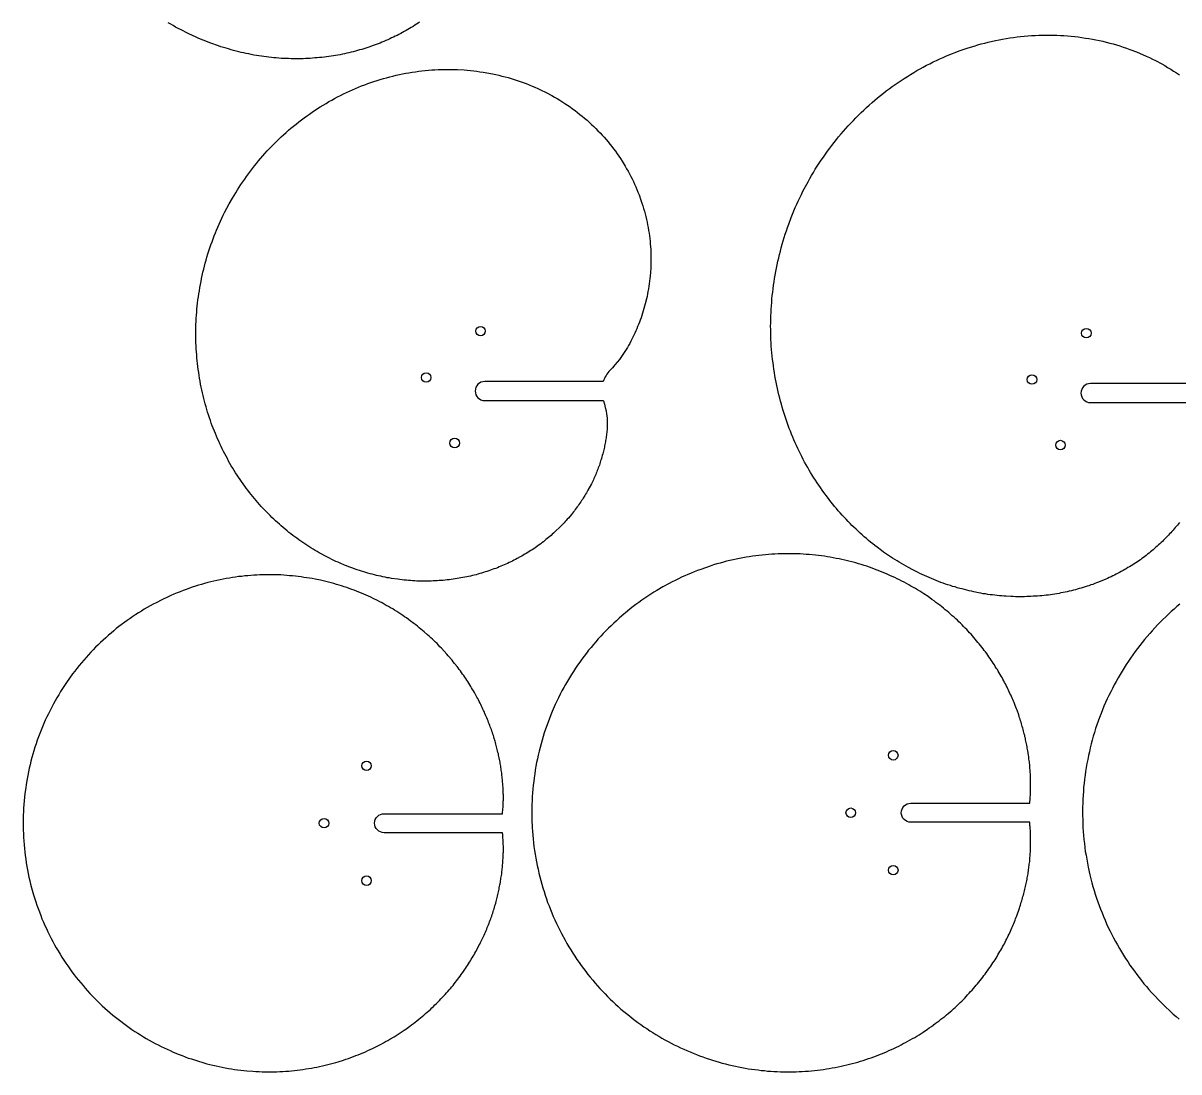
# Model space of a CAD drawing. Header units: millimetres. Extents: x 9 to 992, y -991 to -15.
# Drawn here: x 8.7 to 494.1, y -986.9 to -546.4 of the extents above; entities that cross this region are included whole.
import ezdxf

# ---------------------------------------------------------------- set-up
doc = ezdxf.new("R2010")
doc.units = ezdxf.units.MM
doc.layers.get('0').update_dxf_attribs({"linetype": 'CONTINUOUS'})

msp = doc.modelspace()

# ---------------------------------------------------------------- linework, layer by layer
for points in [[(175.25, -545.99), (174.61, -546.45), (173.88, -546.93), (173.19, -547.36), (172.49, -547.79), (171.77, -548.28), (171.02, -548.68), (170.33, -549.11), (169.58, -549.51), (168.83, -549.91), (168.11, -550.4), (167.31, -550.77), (166.57, -551.17), (165.82, -551.58), (165.02, -551.95), (164.27, -552.35), (163.5, -552.68), (162.7, -553.05), (161.9, -553.43), (161.05, -553.77), (160.28, -554.1), (159.43, -554.44), (158.63, -554.82), (157.81, -555.11), (156.96, -555.46), (156.13, -555.76), (155.26, -556.02), (154.41, -556.37), (153.53, -556.64), (152.71, -556.93), (151.83, -557.2), (150.96, -557.47), (150.03, -557.71), (149.15, -557.98), (148.28, -558.24), (147.38, -558.43), (146.45, -558.67), (145.55, -558.86), (144.62, -559.1), (143.72, -559.29), (142.8, -559.53), (141.84, -559.69), (140.94, -559.88), (139.99, -560.04), (139.04, -560.2), (138.09, -560.36), (137.17, -560.47), (136.16, -560.6), (135.24, -560.71), (134.23, -560.84), (133.26, -560.92), (132.28, -561), (131.31, -561.08), (130.33, -561.16), (129.35, -561.24), (128.33, -561.3), (127.3, -561.35), (126.35, -561.38), (125.35, -561.38), (124.32, -561.43), (123.32, -561.44), (122.27, -561.41), (121.27, -561.41), (120.24, -561.33), (119.24, -561.33), (118.22, -561.26), (117.17, -561.23), (116.14, -561.15), (115.07, -561.04), (114.04, -560.97), (113.02, -560.89), (111.97, -560.73), (110.89, -560.62), (109.84, -560.47), (108.79, -560.31), (107.74, -560.15), (106.69, -559.99), (105.65, -559.83), (104.57, -559.6), (103.55, -559.39), (102.45, -559.2), (101.38, -558.96), (100.3, -558.73), (99.26, -558.44), (98.18, -558.2), (97.14, -557.91), (96.09, -557.62), (95, -557.3), (93.95, -557.01), (92.88, -556.65), (91.83, -556.36), (90.76, -555.99), (87.55, -554.88), (86.46, -554.43), (85.42, -554.01), (84.37, -553.59), (83.28, -553.14), (82.24, -552.72), (81.17, -552.22), (80.13, -551.8), (78, -550.8), (76.96, -550.24), (75.89, -549.74), (72.77, -548.09), (71.71, -547.45), (70.7, -546.85), (69.66, -546.3)], [(494.38, -756.12), (493.5, -757.25), (493.1, -757.77), (492.61, -758.31), (492.17, -758.88), (491.69, -759.42), (491.23, -759.91), (490.74, -760.45), (490.25, -760.99), (489.77, -761.53), (489.28, -762.07), (488.77, -762.53), (488.28, -763.07), (487.74, -763.58), (487.2, -764.1), (486.66, -764.61), (486.12, -765.12), (485.61, -765.58), (485.07, -766.1), (484.48, -766.58), (483.94, -767.1), (483.35, -767.58), (482.81, -768.09), (482.25, -768.53), (481.65, -769.01), (481.01, -769.47), (480.42, -769.96), (479.86, -770.39), (479.21, -770.85), (478.57, -771.3), (477.98, -771.79), (477.36, -772.2), (476.72, -772.65), (476.02, -773.08), (475.41, -773.49), (474.77, -773.95), (474.1, -774.33), (473.4, -774.76), (472.74, -775.13), (472.04, -775.56), (471.37, -775.94), (470.68, -776.37), (469.96, -776.72), (469.26, -777.15), (467.82, -777.85), (467.16, -778.23), (466.36, -778.61), (465.64, -778.96), (464.92, -779.31), (464.15, -779.63), (463.43, -779.98), (460.34, -781.27), (459.6, -781.54), (458.77, -781.84), (458, -782.16), (457.21, -782.4), (456.38, -782.7), (455.59, -782.94), (454.76, -783.24), (453.97, -783.48), (453.12, -783.7), (452.32, -783.94), (451.48, -784.16), (450.65, -784.45), (449.83, -784.62), (448.98, -784.83), (448.09, -785.02), (447.24, -785.24), (446.39, -785.45), (445.52, -785.59), (444.62, -785.77), (443.8, -785.94), (442.93, -786.07), (442.03, -786.26), (441.1, -786.37), (440.23, -786.51), (439.31, -786.62), (438.43, -786.75), (437.54, -786.81), (436.61, -786.92), (435.72, -786.97), (434.79, -787.08), (433.9, -787.14), (432.95, -787.17), (432.02, -787.28), (431.08, -787.3), (430.21, -787.31), (429.26, -787.34), (428.31, -787.37), (427.39, -787.34), (426.39, -787.35), (425.47, -787.32), (424.5, -787.27), (423.57, -787.25), (421.63, -787.15), (420.66, -787.1), (419.71, -786.99), (418.74, -786.94), (417.79, -786.84), (416.8, -786.71), (415.85, -786.61), (414.85, -786.48), (413.86, -786.35), (412.94, -786.19), (411.94, -786.06), (410.97, -785.88), (409.95, -785.67), (408.01, -785.31), (407.02, -785.04), (406.05, -784.86), (405.06, -784.6), (404.06, -784.34), (403.07, -784.08), (402.13, -783.84), (401.08, -783.55), (400.12, -783.24), (399.12, -782.98), (398.16, -782.66), (397.14, -782.32), (396.17, -782.01), (395.15, -781.67), (394.21, -781.3), (393.22, -780.91), (392.23, -780.51), (391.24, -780.12), (390.25, -779.73), (389.26, -779.33), (388.3, -778.89), (387.34, -778.44), (386.37, -778), (385.36, -777.53), (384.4, -777.08), (383.46, -776.58), (382.45, -776.11), (380.52, -775.09), (379.56, -774.51), (378.63, -774.01), (377.67, -773.44), (376.71, -772.86), (375.75, -772.28), (374.79, -771.71), (373.86, -771.08), (370.13, -768.56), (369.23, -767.88), (367.42, -766.52), (366.46, -765.81), (365.56, -765.13), (364.68, -764.4), (363.8, -763.67), (362.88, -762.91), (362, -762.17), (361.15, -761.39), (360.25, -760.58), (358.55, -759.01), (357.65, -758.19), (356.83, -757.36), (356.01, -756.52), (355.19, -755.68), (354.34, -754.77), (353.52, -753.93), (352.73, -753.04), (351.88, -752.13), (351.09, -751.24), (350.32, -750.3), (349.53, -749.41), (348.76, -748.47), (348.02, -747.48), (347.26, -746.54), (346.52, -745.54), (345.04, -743.56), (344.3, -742.57), (343.59, -741.52), (342.85, -740.53), (342.22, -739.46), (341.51, -738.42), (340.8, -737.37), (340.17, -736.3), (339.48, -735.21), (338.85, -734.14), (338.25, -733.02), (337.57, -731.92), (336.96, -730.8), (336.36, -729.68), (335.78, -728.51), (335.18, -727.38), (334.65, -726.24), (334.08, -725.07), (333.53, -723.84), (333.01, -722.7), (332.46, -721.47), (331.96, -720.28), (331.46, -719.08), (331, -717.83), (330.5, -716.63), (330.03, -715.38), (329.61, -714.16), (329.17, -712.86), (328.75, -711.64), (328.31, -710.34), (327.92, -709.07), (327.54, -707.79), (327.17, -706.47), (326.84, -705.22), (326.47, -703.9), (326.16, -702.6), (325.83, -701.22), (325.52, -699.92), (325.24, -698.57), (325.01, -697.25), (324.73, -695.9), (324.5, -694.58), (324.24, -693.18), (324.04, -691.81), (323.84, -690.43), (323.69, -689.09), (323.48, -687.71), (323.36, -686.31), (323.21, -684.97), (322.96, -682.17), (322.92, -680.75), (322.8, -679.35), (322.71, -676.5), (322.72, -675.11), (322.68, -673.69), (322.69, -672.29), (322.72, -670.85), (322.76, -669.4), (322.85, -667.98), (322.88, -666.53), (322.97, -665.11), (323.11, -663.72), (323.23, -662.25), (323.37, -660.86), (323.53, -659.41), (323.7, -657.97), (323.87, -656.53), (324.09, -655.11), (324.34, -653.64), (324.56, -652.23), (324.8, -650.76), (325.4, -647.88), (325.7, -646.44), (326.05, -645.03), (326.35, -643.59), (326.76, -642.2), (327.14, -640.74), (327.49, -639.32), (327.92, -637.89), (328.4, -636.48), (328.83, -635.04), (329.29, -633.68), (329.77, -632.27), (330.28, -630.81), (331.35, -628.05), (331.88, -626.67), (332.45, -625.23), (333.03, -623.88), (333.65, -622.47), (334.29, -621.15), (334.95, -619.77), (335.59, -618.44), (336.26, -617.06), (338.38, -613.06), (339.15, -611.74), (339.87, -610.39), (340.67, -609.14), (341.44, -607.82), (342.26, -606.53), (343.08, -605.23), (343.96, -603.96), (344.83, -602.69), (345.68, -601.48), (346.55, -600.21), (347.48, -598.97), (348.38, -597.78), (349.35, -596.57), (350.28, -595.33), (351.23, -594.17), (352.26, -592.98), (353.21, -591.82), (354.29, -590.66), (355.29, -589.53), (356.35, -588.43), (357.43, -587.27), (358.49, -586.16), (359.59, -585.08), (360.65, -583.98), (361.8, -582.93), (362.91, -581.85), (364.04, -580.85), (365.25, -579.83), (366.38, -578.83), (367.59, -577.81), (368.77, -576.84), (370.01, -575.9), (371.19, -574.92), (372.48, -574.01), (373.68, -573.12), (374.97, -572.2), (376.23, -571.34), (377.49, -570.48), (378.8, -569.64), (380.11, -568.8), (381.42, -567.97), (382.78, -567.16), (384.07, -566.38), (385.45, -565.65), (386.79, -564.89), (388.18, -564.16), (389.54, -563.49), (390.92, -562.76), (392.33, -562.11), (393.69, -561.43), (395.16, -560.81), (396.54, -560.21), (402.28, -557.93), (405.2, -556.96), (406.66, -556.47), (408.15, -556.05), (409.66, -555.59), (411.09, -555.15), (412.6, -554.82), (414.09, -554.41), (417.1, -553.75), (418.59, -553.47), (420.09, -553.14), (421.63, -552.89), (423.08, -552.66), (424.61, -552.41), (426.17, -552.24), (427.65, -552.09), (429.21, -551.92), (430.68, -551.78), (432.21, -551.66), (433.72, -551.59), (435.27, -551.55), (436.77, -551.48), (438.33, -551.44), (439.8, -551.43), (441.3, -551.49), (442.83, -551.5), (444.38, -551.59), (445.88, -551.66), (447.35, -551.77), (450.39, -552.06), (451.89, -552.25), (453.33, -552.42), (454.85, -552.7), (456.35, -552.89), (457.79, -553.19), (459.26, -553.44), (460.75, -553.77), (462.19, -554.07), (463.65, -554.44), (465.07, -554.8), (466.53, -555.17), (469.4, -556.04), (470.76, -556.49), (472.17, -556.97), (473.58, -557.46), (476.34, -558.53), (480.41, -560.29), (481.73, -560.93), (483.01, -561.54), (484.33, -562.18), (486.93, -563.56), (488.2, -564.3), (489.42, -565.01), (490.69, -565.76), (491.94, -566.55), (493.13, -567.32), (494.35, -568.16)], [(494.57, -790.48), (493.34, -791.48), (492.17, -792.53), (490.94, -793.58), (489.77, -794.7), (488.6, -795.81), (487.43, -796.92), (486.32, -798.03), (485.2, -799.2), (484.09, -800.37), (482.98, -801.6), (481.87, -802.77), (480.82, -804), (479.76, -805.28), (478.77, -806.51), (477.72, -807.8), (476.72, -809.09), (475.79, -810.37), (474.79, -811.72), (473.86, -813.07), (472.92, -814.41), (472.04, -815.82), (471.11, -817.16), (470.29, -818.57), (469.41, -820.03), (468.59, -821.43), (467.77, -822.89), (467.01, -824.36), (466.19, -825.82), (465.49, -827.28), (464.73, -828.8), (464.03, -830.27), (463.32, -831.79), (462.68, -833.31), (462.04, -834.89), (461.45, -836.41), (460.81, -837.99), (460.28, -839.57), (459.7, -841.15), (459.17, -842.73), (458.7, -844.31), (458.18, -845.94), (457.77, -847.52), (457.3, -849.16), (456.89, -850.8), (456.54, -852.44), (456.13, -854.08), (455.84, -855.71), (455.49, -857.35), (455.19, -858.99), (454.96, -860.69), (454.72, -862.33), (454.49, -864.02), (454.31, -865.72), (454.14, -867.36), (454.02, -869.05), (453.91, -870.75), (453.79, -872.39), (453.73, -874.09), (453.67, -875.78), (453.67, -879.17), (453.73, -880.87), (453.79, -882.51), (453.85, -884.21), (453.96, -885.9), (454.08, -887.6), (454.26, -889.24), (454.43, -890.93), (454.61, -892.63), (454.84, -894.27), (455.13, -895.91), (455.43, -897.6), (455.72, -899.24), (456.07, -900.88), (456.77, -904.16), (457.18, -905.79), (457.59, -907.43), (458.06, -909.07), (458.53, -910.65), (459, -912.23), (459.52, -913.87), (460.11, -915.45), (460.63, -917.03), (461.22, -918.55), (461.86, -920.13), (462.51, -921.65), (463.15, -923.17), (463.79, -924.69), (464.49, -926.21), (465.26, -927.73), (465.96, -929.2), (466.72, -930.66), (467.54, -932.12), (468.3, -933.58), (469.17, -935.05), (469.99, -936.45), (471.75, -939.26), (472.63, -940.6), (473.56, -942.01), (474.5, -943.35), (475.43, -944.64), (476.43, -945.99), (478.42, -948.56), (479.47, -949.85), (480.52, -951.08), (481.58, -952.3), (482.63, -953.53), (483.74, -954.7), (485.97, -957.04), (487.08, -958.21), (488.25, -959.32), (490.59, -961.55), (491.76, -962.6), (492.99, -963.65), (494.21, -964.71)]]:
    msp.add_lwpolyline(points)
for points in [[(252.42, -705.03, -0.098164), (254.02, -716.59), (254.02, -716.64), (253.96, -717.21), (253.93, -717.74), (253.88, -718.31), (253.78, -718.87), (253.73, -719.44), (253.64, -719.99), (253.58, -720.56), (253.49, -721.11), (253.38, -721.7), (253.28, -722.25), (253.19, -722.8), (253.08, -723.39), (252.95, -723.92), (252.83, -724.51), (252.74, -725.06), (252.59, -725.63), (252.43, -726.2), (252.28, -726.76), (252.15, -727.29), (251.93, -728.08), (251.78, -728.65), (251.63, -729.22), (251.44, -729.76), (251.28, -730.33), (251.09, -730.88), (250.88, -731.47), (250.73, -732.04), (250.54, -732.58), (250.29, -733.15), (250.09, -733.7), (249.88, -734.29), (249.63, -734.85), (249.44, -735.4), (249.19, -735.97), (248.94, -736.53), (248.44, -737.66), (248.21, -738.19), (247.95, -738.76), (247.66, -739.3), (247.41, -739.87), (245.94, -742.64), (245.59, -743.2), (245.3, -743.75), (244.97, -744.27), (244.62, -744.83), (243.97, -745.88), (243.62, -746.45), (243.29, -746.97), (242.9, -747.52), (242.55, -748.08), (242.18, -748.58), (241.79, -749.13), (241.42, -749.63), (241.03, -750.17), (240.65, -750.72), (240.24, -751.2), (239.85, -751.74), (239.42, -752.27), (239.02, -752.75), (237.73, -754.32), (237.27, -754.82), (236.82, -755.28), (236.39, -755.8), (235.93, -756.3), (234.99, -757.31), (234.51, -757.75), (234.04, -758.25), (232.52, -759.69), (232.04, -760.14), (231.53, -760.62), (230.99, -761.08), (230.48, -761.56), (229.96, -761.98), (229.41, -762.44), (228.87, -762.9), (228.33, -763.36), (227.8, -763.78), (227.22, -764.22), (226.63, -764.66), (226.11, -765.08), (225.53, -765.52), (224.9, -765.94), (224.34, -766.34), (223.76, -766.78), (223.16, -767.16), (222.53, -767.58), (221.93, -767.96), (221.33, -768.34), (220.71, -768.76), (220.07, -769.12), (219.47, -769.49), (218.8, -769.89), (218.16, -770.25), (217.52, -770.61), (216.24, -771.33), (215.56, -771.67), (214.88, -772.01), (214.2, -772.34), (212.84, -773.02), (212.16, -773.36), (211.46, -773.64), (210.78, -773.98), (210.09, -774.25), (209.37, -774.57), (208.67, -774.85), (207.91, -775.15), (207.21, -775.43), (206.48, -775.68), (205.74, -775.94), (205, -776.2), (204.27, -776.46), (203.53, -776.72), (202.75, -776.95), (202.02, -777.21), (201.26, -777.41), (200.49, -777.65), (199.73, -777.85), (198.95, -778.08), (198.16, -778.26), (197.41, -778.46), (196.61, -778.64), (195.82, -778.81), (195.02, -778.99), (194.23, -779.17), (193.42, -779.29), (192.62, -779.46), (191.81, -779.58), (190.98, -779.74), (190.16, -779.86), (189.35, -779.97), (188.54, -780.09), (187.69, -780.19), (186.88, -780.31), (186.04, -780.37), (185.19, -780.46), (183.53, -780.58), (182.66, -780.62), (181.83, -780.67), (180.96, -780.71), (180.09, -780.75), (179.24, -780.75), (178.37, -780.79), (177.53, -780.78), (176.68, -780.78), (175.79, -780.76), (174.94, -780.76), (174.05, -780.74), (173.18, -780.67), (172.32, -780.61), (171.43, -780.59), (170.52, -780.51), (169.68, -780.41), (168.77, -780.33), (167.86, -780.25), (166.98, -780.12), (166.09, -780), (163.44, -779.64), (162.53, -779.46), (161.65, -779.34), (160.75, -779.16), (159.84, -778.98), (158.96, -778.76), (158.05, -778.58), (157.17, -778.36), (156.25, -778.12), (155.37, -777.9), (154.45, -777.66), (153.56, -777.44), (152.66, -777.16), (151.76, -776.88), (150.86, -776.6), (149.96, -776.32), (149.06, -776.04), (148.14, -775.7), (147.26, -775.39), (146.38, -775.07), (145.46, -774.73), (144.56, -774.35), (143.68, -774.03), (141.88, -773.28), (141, -772.86), (140.1, -772.48), (139.23, -772.07), (138.35, -771.65), (137.45, -771.17), (136.57, -770.76), (133.07, -768.89), (132.19, -768.37), (131.32, -767.86), (130.48, -767.36), (129.62, -766.81), (128.75, -766.29), (127.89, -765.74), (127.04, -765.19), (126.2, -764.59), (125.37, -764), (124.52, -763.44), (123.7, -762.81), (122.83, -762.2), (122.02, -761.57), (121.2, -760.93), (120.39, -760.3), (119.58, -759.67), (118.74, -758.98), (117.16, -757.63), (116.35, -756.9), (115.56, -756.23), (114.78, -755.52), (114.03, -754.77), (113.22, -754.04), (112.47, -753.29), (111.72, -752.54), (110.95, -751.73), (110.2, -750.98), (109.47, -750.2), (108.74, -749.41), (108.03, -748.58), (107.28, -747.73), (106.57, -746.9), (105.86, -746.08), (105.15, -745.25), (103.77, -743.52), (103.1, -742.61), (102.41, -741.75), (101.78, -740.86), (101.12, -739.96), (100.47, -739.01), (99.86, -738.09), (99.21, -737.14), (98.6, -736.22), (97.96, -735.28), (96.78, -733.35), (96.17, -732.33), (95.61, -731.33), (95.02, -730.37), (94.51, -729.35), (93.94, -728.35), (93.4, -727.31), (92.89, -726.29), (92.34, -725.25), (91.86, -724.19), (91.37, -723.13), (90.88, -722.07), (90.4, -721.01), (89.93, -719.91), (89.46, -718.82), (89.04, -717.74), (88.59, -716.6), (88.17, -715.53), (87.76, -714.41), (87.37, -713.26), (86.97, -712.14), (86.62, -711.01), (86.23, -709.85), (85.91, -708.68), (85.56, -707.54), (85.24, -706.37), (84.91, -705.2), (84.58, -704.02), (84.32, -702.83), (84.05, -701.64), (83.78, -700.45), (83.52, -699.26), (83.27, -698.03), (83.07, -696.82), (82.82, -695.59), (82.61, -694.38), (82.47, -693.15), (82.28, -691.9), (82.13, -690.68), (81.99, -689.45), (81.84, -688.22), (81.71, -686.95), (81.63, -685.71), (81.5, -684.44), (81.43, -683.16), (81.39, -681.93), (81.32, -680.65), (81.29, -679.38), (81.26, -678.12), (81.26, -676.81), (81.27, -675.57), (81.3, -674.29), (81.33, -673.01), (81.39, -671.69), (81.46, -670.42), (81.55, -669.12), (81.62, -667.86), (81.75, -666.58), (81.88, -665.3), (82.03, -663.98), (82.16, -662.7), (82.35, -661.4), (82.54, -660.11), (82.74, -658.81), (82.96, -657.53), (83.19, -656.25), (83.44, -654.94), (83.67, -653.66), (83.96, -652.36), (84.25, -651.07), (84.58, -649.79), (84.91, -648.52), (85.24, -647.24), (85.58, -645.93), (85.95, -644.67), (86.34, -643.38), (86.77, -642.11), (87.17, -640.87), (87.6, -639.6), (88.06, -638.35), (88.49, -637.08), (89.02, -635.81), (89.48, -634.55), (89.99, -633.32), (90.55, -632.07), (91.06, -630.84), (91.62, -629.59), (92.2, -628.4), (92.77, -627.15), (93.37, -625.93), (95.28, -622.34), (96.64, -619.97), (97.3, -618.82), (98.02, -617.65), (98.74, -616.48), (99.46, -615.32), (100.22, -614.17), (100.98, -613.03), (101.78, -611.9), (102.58, -610.78), (103.35, -609.69), (105.86, -606.38), (106.72, -605.33), (107.6, -604.25), (108.49, -603.22), (109.41, -602.16), (110.3, -601.14), (111.25, -600.1), (112.19, -599.09), (115.1, -596.14), (117.13, -594.22), (118.12, -593.3), (119.17, -592.36), (120.2, -591.45), (121.23, -590.55), (122.29, -589.67), (123.4, -588.81), (124.47, -587.93), (125.58, -587.07), (126.7, -586.27), (127.79, -585.45), (128.94, -584.61), (130.08, -583.86), (132.41, -582.3), (133.55, -581.56), (134.74, -580.84), (135.96, -580.14), (137.14, -579.42), (138.34, -578.76), (139.56, -578.06), (140.8, -577.42), (142.04, -576.78), (143.26, -576.18), (144.52, -575.6), (145.8, -574.98), (147.04, -574.44), (148.34, -573.88), (149.61, -573.36), (150.89, -572.84), (152.2, -572.34), (153.46, -571.85), (154.79, -571.41), (156.09, -570.95), (157.42, -570.51), (158.74, -570.11), (160.05, -569.71), (161.38, -569.37), (162.73, -568.99), (164.06, -568.65), (165.41, -568.36), (166.74, -568.02), (168.07, -567.78), (169.46, -567.52), (170.79, -567.27), (172.16, -567.05), (173.53, -566.83), (174.87, -566.65), (176.22, -566.46), (177.59, -566.34), (178.95, -566.21), (180.32, -566.09), (181.7, -566.03), (183.05, -565.94), (187.13, -565.87), (188.48, -565.88), (189.86, -565.92), (191.2, -565.93), (193.92, -566.08), (195.26, -566.19), (196.64, -566.32), (197.96, -566.47), (199.32, -566.65), (200.61, -566.84), (201.97, -567.01), (205.92, -567.76), (207.24, -568.01), (208.57, -568.32), (209.85, -568.65), (211.16, -569), (212.44, -569.32), (213.73, -569.71), (214.96, -570.12), (216.26, -570.51), (217.51, -570.97), (218.74, -571.38), (219.99, -571.84), (222.46, -572.85), (223.67, -573.4), (224.84, -573.92), (226.05, -574.46), (228.43, -575.63), (230.73, -576.85), (231.88, -577.51), (232.98, -578.15), (234.11, -578.85), (236.29, -580.21), (237.4, -580.95), (238.46, -581.66), (239.51, -582.42), (240.56, -583.18), (241.59, -583.97), (242.57, -584.75), (243.58, -585.58), (244.55, -586.4), (245.55, -587.23), (246.5, -588.08), (247.42, -588.98), (248.37, -589.83), (249.25, -590.7), (250.16, -591.63), (251.02, -592.54), (251.89, -593.45), (252.74, -594.4), (253.58, -595.35), (254.37, -596.32), (255.19, -597.3), (255.97, -598.27), (256.74, -599.28), (257.46, -600.26), (258.17, -601.29), (258.91, -602.33), (259.58, -603.34), (260.26, -604.4), (261.55, -606.49), (262.18, -607.57), (262.8, -608.65), (263.39, -609.71), (263.95, -610.81), (264.48, -611.89), (265.04, -612.99), (265.55, -614.11), (266.01, -615.21), (266.52, -616.32), (266.96, -617.46), (267.41, -618.6), (268.22, -620.83), (268.61, -621.98), (268.96, -623.12), (269.3, -624.25), (269.65, -625.39), (269.94, -626.54), (270.22, -627.69), (270.51, -628.84), (270.76, -629.97), (270.99, -631.14), (271.21, -632.31), (271.4, -633.46), (271.59, -634.61), (271.74, -635.74), (271.89, -636.87), (272.02, -638.04), (272.11, -639.19), (272.29, -641.48), (272.34, -642.61), (272.39, -643.74), (272.38, -644.88), (272.39, -645.99), (272.38, -647.13), (272.33, -648.26), (272.31, -649.34), (272.05, -652.65), (271.96, -653.75), (271.83, -654.84), (271.67, -655.9), (271.5, -656.96), (271.34, -658.02), (271.15, -659.12), (270.95, -660.17), (270.75, -661.21), (270.5, -662.23), (270.02, -664.27), (269.45, -666.27), (269.17, -667.27), (268.85, -668.25), (268.55, -669.19), (268.23, -670.17), (267.87, -671.12), (267.53, -672.04), (267.19, -672.96), (266.79, -673.9), (266.42, -674.8), (266.04, -675.7), (265.66, -676.6), (265.27, -677.44), (264.85, -678.31), (264.39, -679.17), (264, -680.01), (263.5, -680.95, -0.005347), (262.98, -681.89), (262.65, -682.44), (262.51, -682.7, -0.060079), (255.26, -692.23, 0.111734), (252.38, -696.94), (202.58, -696.94, 1), (202.58, -704.94), (252.39, -704.94, 0.001972)], [(381.54, -874.05), (431.46, -874.05), (431.47, -874.02), (431.53, -873.49), (431.64, -872.44), (431.64, -871.91), (431.7, -871.39), (431.76, -870.86), (431.76, -870.4), (431.82, -869.81), (431.82, -868.76), (431.88, -868.24), (431.88, -863.91), (431.82, -863.39), (431.82, -862.28), (431.76, -861.75), (431.7, -861.17), (431.7, -860.64), (431.64, -860.06), (431.58, -859.54), (431.58, -858.95), (431.53, -858.37), (431.47, -857.84), (431.41, -857.26), (431.35, -856.67), (431.29, -856.15), (431.18, -855.56), (431.12, -854.98), (431.06, -854.4), (430.94, -853.81), (430.88, -853.23), (430.77, -852.7), (430.71, -852.12), (430.59, -851.54), (430.47, -850.95), (430.36, -850.31), (430.3, -849.73), (430.18, -849.14), (430.01, -848.56), (429.89, -847.97), (429.77, -847.39), (429.66, -846.75), (429.48, -846.16), (429.37, -845.58), (429.19, -844.94), (429.07, -844.35), (428.9, -843.77), (428.72, -843.13), (428.55, -842.54), (428.37, -841.9), (428.2, -841.32), (428.02, -840.67), (427.85, -840.03), (427.67, -839.45), (427.44, -838.81), (427.26, -838.16), (427.03, -837.58), (426.85, -836.94), (426.15, -835.01), (425.92, -834.37), (425.69, -833.73), (425.39, -833.08), (424.93, -831.8), (424.64, -831.16), (424.34, -830.51), (424.11, -829.87), (423.53, -828.59), (423.18, -827.94), (422.88, -827.24), (422.59, -826.6), (422.24, -825.96), (421.95, -825.32), (421.6, -824.62), (421.25, -823.97), (420.9, -823.33), (420.55, -822.63), (420.2, -821.99), (419.85, -821.29), (419.5, -820.65), (419.09, -820), (418.68, -819.3), (418.27, -818.66), (417.92, -817.96), (417.45, -817.32), (417.04, -816.62), (416.64, -815.97), (416.17, -815.27), (415.76, -814.57), (415.29, -813.93), (414.83, -813.23), (414.36, -812.59), (413.89, -811.89), (413.42, -811.24), (412.9, -810.54), (412.37, -809.9), (411.91, -809.2), (411.38, -808.5), (410.85, -807.86), (410.27, -807.16), (409.75, -806.51), (409.16, -805.81), (408.64, -805.17), (408.05, -804.47), (407.47, -803.83), (406.88, -803.13), (406.24, -802.48), (405.66, -801.84), (405.02, -801.14), (404.37, -800.5), (403.73, -799.86), (403.09, -799.16), (402.45, -798.51), (401.75, -797.87), (401.1, -797.23), (400.4, -796.59), (399.7, -795.94), (398.94, -795.3), (398.24, -794.66), (397.48, -794.02), (396.78, -793.38), (396.02, -792.79), (395.26, -792.15), (394.45, -791.51), (393.69, -790.92), (392.87, -790.28), (392.11, -789.7), (391.29, -789.11), (390.42, -788.47), (388.78, -787.3), (387.03, -786.13), (386.15, -785.61), (385.28, -785.03), (384.34, -784.44), (383.47, -783.92), (381.6, -782.86), (380.67, -782.28), (379.67, -781.76), (378.74, -781.29), (377.75, -780.76), (376.75, -780.24), (375.76, -779.77), (374.77, -779.3), (373.77, -778.84), (372.72, -778.37), (371.67, -777.9), (370.62, -777.43), (369.57, -777.03), (368.52, -776.56), (367.47, -776.15), (366.36, -775.74), (365.25, -775.33), (364.14, -774.98), (363.03, -774.57), (361.92, -774.22), (360.75, -773.87), (359.64, -773.52), (358.48, -773.17), (353.8, -772), (352.58, -771.71), (351.41, -771.48), (350.18, -771.24), (348.96, -771.01), (347.73, -770.78), (346.51, -770.6), (345.28, -770.37), (343.99, -770.19), (342.77, -770.08), (341.48, -769.9), (338.91, -769.67), (337.63, -769.55), (336.34, -769.49), (335.06, -769.38), (333.78, -769.38), (332.43, -769.32), (331.15, -769.32), (329.8, -769.26), (328.52, -769.32), (327.18, -769.32), (325.83, -769.38), (324.49, -769.43), (323.15, -769.49), (321.8, -769.61), (320.46, -769.73), (319.12, -769.84), (317.78, -770.02), (316.43, -770.19), (315.09, -770.37), (313.69, -770.54), (312.34, -770.78), (311, -771.01), (309.66, -771.24), (308.26, -771.54), (306.91, -771.83), (305.51, -772.18), (304.17, -772.47), (302.83, -772.82), (301.43, -773.23), (300.08, -773.58), (298.74, -773.99), (297.34, -774.46), (293.31, -775.86), (291.97, -776.38), (290.62, -776.91), (289.28, -777.43), (285.25, -779.19), (283.91, -779.83), (282.62, -780.47), (281.28, -781.11), (279.99, -781.81), (277.43, -783.22), (274.86, -784.73), (273.57, -785.49), (272.29, -786.31), (271.06, -787.13), (269.78, -787.94), (268.55, -788.82), (267.32, -789.7), (266.1, -790.57), (264.93, -791.51), (263.7, -792.44), (262.54, -793.38), (260.2, -795.36), (259.03, -796.35), (257.92, -797.4), (256.75, -798.46), (255.64, -799.51), (254.54, -800.56), (253.48, -801.67), (252.37, -802.78), (251.32, -803.89), (250.27, -805.05), (249.28, -806.22), (248.23, -807.39), (247.24, -808.62), (246.24, -809.78), (245.31, -811.01), (244.37, -812.3), (243.44, -813.52), (242.51, -814.81), (241.57, -816.09), (240.7, -817.38), (239.88, -818.72), (239, -820.06), (238.19, -821.4), (237.37, -822.75), (236.55, -824.15), (235.79, -825.49), (235.03, -826.89), (234.33, -828.29), (233.63, -829.75), (232.93, -831.16), (232.23, -832.62), (230.94, -835.54), (230.36, -837), (229.78, -838.51), (229.19, -839.97), (228.14, -843.01), (227.62, -844.53), (227.15, -846.05), (226.68, -847.62), (226.27, -849.14), (225.86, -850.72), (225.46, -852.24), (225.1, -853.81), (224.75, -855.39), (224.4, -856.97), (224.11, -858.54), (223.82, -860.12), (223.59, -861.75), (223.35, -863.33), (223.18, -864.91), (223, -866.54), (222.83, -868.12), (222.71, -869.75), (222.59, -871.39), (222.48, -872.97), (222.42, -874.6), (222.36, -876.18), (222.36, -879.45), (222.42, -881.02), (222.54, -884.29), (222.65, -885.87), (222.77, -887.51), (222.94, -889.08), (223.12, -890.72), (223.29, -892.29), (223.53, -893.93), (223.76, -895.51), (224.05, -897.08), (224.35, -898.66), (224.64, -900.24), (224.99, -901.81), (225.34, -903.39), (225.69, -904.97), (226.1, -906.48), (226.56, -908.06), (226.97, -909.58), (227.5, -911.16), (227.97, -912.67), (228.49, -914.19), (229.02, -915.71), (229.6, -917.17), (230.19, -918.69), (230.77, -920.15), (231.41, -921.61), (232.05, -923.07), (232.7, -924.53), (233.4, -925.99), (234.8, -928.79), (236.32, -931.59), (237.13, -932.94), (237.89, -934.34), (238.71, -935.68), (239.59, -937.02), (240.46, -938.31), (241.34, -939.65), (242.21, -940.94), (243.15, -942.22), (244.02, -943.45), (245.02, -944.73), (245.95, -945.96), (246.94, -947.18), (247.94, -948.35), (248.93, -949.58), (249.98, -950.75), (250.97, -951.86), (252.08, -953.02), (253.13, -954.13), (254.18, -955.24), (255.29, -956.29), (256.4, -957.4), (257.51, -958.45), (258.68, -959.45), (259.79, -960.5), (260.96, -961.49), (262.13, -962.42), (263.35, -963.42), (264.52, -964.35), (265.75, -965.29), (266.91, -966.16), (268.14, -967.04), (269.43, -967.91), (270.65, -968.73), (271.88, -969.61), (273.16, -970.37), (274.45, -971.18), (275.73, -971.94), (277.02, -972.7), (278.3, -973.4), (279.59, -974.1), (280.87, -974.8), (282.21, -975.51), (283.5, -976.15), (284.84, -976.79), (286.18, -977.37), (287.47, -977.96), (288.81, -978.54), (290.16, -979.07), (291.5, -979.65), (292.84, -980.12), (294.24, -980.64), (295.59, -981.11), (296.93, -981.58), (298.27, -981.99), (299.67, -982.4), (301.02, -982.8), (302.36, -983.21), (303.76, -983.56), (305.1, -983.91), (306.45, -984.21), (307.85, -984.5), (309.19, -984.79), (310.53, -985.08), (311.94, -985.32), (313.28, -985.55), (314.62, -985.72), (316.02, -985.96), (317.37, -986.07), (318.71, -986.25), (320.05, -986.37), (321.4, -986.54), (322.74, -986.6), (324.08, -986.72), (325.42, -986.77), (326.77, -986.83), (328.11, -986.83), (329.4, -986.89), (330.74, -986.89), (332.02, -986.83), (333.37, -986.83), (334.65, -986.77), (335.94, -986.72), (337.22, -986.6), (338.51, -986.54), (339.79, -986.42), (341.07, -986.31), (342.36, -986.13), (343.59, -986.02), (344.87, -985.84), (346.1, -985.67), (347.32, -985.43), (348.55, -985.26), (349.78, -985.02), (351, -984.79), (352.23, -984.5), (353.4, -984.26), (354.62, -983.97), (356.96, -983.39), (358.13, -983.04), (359.29, -982.75), (360.4, -982.4), (361.57, -982.05), (362.68, -981.69), (363.79, -981.29), (364.9, -980.94), (366.01, -980.53), (367.12, -980.12), (368.17, -979.71), (369.22, -979.3), (370.33, -978.83), (371.38, -978.42), (372.37, -977.96), (373.42, -977.49), (374.42, -977.02), (375.47, -976.56), (376.46, -976.03), (377.45, -975.56), (378.39, -975.04), (379.38, -974.51), (380.31, -973.99), (381.31, -973.46), (382.24, -972.94), (383.18, -972.41), (384.05, -971.88), (384.99, -971.3), (385.86, -970.72), (386.74, -970.19), (388.49, -969.02), (389.31, -968.44), (390.18, -967.86), (391, -967.27), (391.82, -966.63), (392.64, -966.05), (393.45, -965.46), (394.21, -964.82), (395.03, -964.24), (395.79, -963.59), (396.55, -962.95), (397.25, -962.31), (398.01, -961.67), (398.71, -961.08), (399.47, -960.44), (400.17, -959.8), (400.87, -959.15), (401.57, -958.45), (402.21, -957.81), (402.91, -957.17), (404.2, -955.88), (404.84, -955.18), (405.42, -954.54), (406.07, -953.9), (406.65, -953.2), (407.29, -952.56), (407.88, -951.86), (408.46, -951.21), (408.99, -950.51), (409.57, -949.87), (410.1, -949.17), (410.68, -948.53), (411.21, -947.83), (411.73, -947.18), (412.26, -946.48), (412.72, -945.84), (413.25, -945.14), (413.72, -944.44), (414.24, -943.8), (414.71, -943.1), (415.18, -942.45), (415.58, -941.75), (416.05, -941.11), (416.52, -940.41), (416.93, -939.77), (417.34, -939.07), (417.75, -938.43), (418.15, -937.72), (418.56, -937.08), (418.97, -936.38), (419.32, -935.74), (419.73, -935.04), (420.08, -934.4), (420.43, -933.7), (420.84, -933.05), (421.19, -932.41), (421.48, -931.71), (421.83, -931.07), (422.18, -930.43), (422.48, -929.72), (422.83, -929.08), (423.41, -927.8), (423.7, -927.16), (423.99, -926.45), (424.29, -925.81), (424.52, -925.17), (424.81, -924.53), (425.1, -923.89), (425.34, -923.24), (425.57, -922.6), (425.86, -921.96), (426.1, -921.32), (426.56, -920.03), (426.74, -919.45), (427.2, -918.16), (427.38, -917.52), (427.61, -916.94), (427.96, -915.65), (428.14, -915.07), (428.31, -914.43), (428.49, -913.84), (428.66, -913.2), (428.84, -912.62), (429.02, -911.97), (429.19, -911.39), (429.31, -910.81), (429.48, -910.16), (429.6, -909.58), (429.72, -908.99), (429.89, -908.35), (430.01, -907.77), (430.24, -906.6), (430.36, -906.02), (430.47, -905.43), (430.53, -904.85), (430.65, -904.26), (430.77, -903.68), (430.83, -903.1), (430.94, -902.51), (431, -901.93), (431.12, -901.35), (431.18, -900.76), (431.23, -900.18), (431.29, -899.65), (431.41, -899.07), (431.47, -898.48), (431.53, -897.96), (431.53, -897.37), (431.58, -896.79), (431.64, -896.26), (431.7, -895.68), (431.7, -895.16), (431.76, -894.57), (431.76, -894.05), (431.82, -893.46), (431.82, -892.41), (431.88, -891.83), (431.88, -888.09), (431.82, -887.56), (431.82, -886.45), (431.76, -885.93), (431.76, -885.4), (431.7, -884.88), (431.7, -884.35), (431.64, -883.89), (431.58, -883.36), (431.53, -882.83), (431.53, -882.31), (431.5, -882.05), (381.54, -882.05, -1)], [(160.33, -878.46), (210.13, -878.46), (210.13, -878.45), (210.13, -877.92), (210.25, -876.87), (210.25, -876.41), (210.3, -875.88), (210.3, -875.36), (210.36, -874.83), (210.36, -873.26), (210.42, -872.74), (210.42, -870.58), (210.36, -870.06), (210.36, -868.43), (210.3, -867.9), (210.3, -867.38), (210.25, -866.8), (210.19, -866.27), (210.19, -865.75), (210.13, -865.17), (210.07, -864.64), (210.01, -864.06), (209.95, -863.54), (209.9, -862.95), (209.84, -862.43), (209.78, -861.85), (209.72, -861.26), (209.66, -860.74), (209.55, -860.16), (209.49, -859.63), (209.37, -859.05), (209.31, -858.47), (209.2, -857.89), (209.14, -857.36), (209.02, -856.78), (208.91, -856.2), (208.67, -855.03), (208.56, -854.45), (208.44, -853.87), (208.32, -853.28), (208.15, -852.7), (208.03, -852.12), (207.86, -851.54), (207.74, -850.96), (207.57, -850.37), (207.45, -849.79), (207.28, -849.21), (207.1, -848.57), (206.93, -847.98), (206.58, -846.82), (206.4, -846.18), (206.23, -845.6), (205.99, -845.01), (205.82, -844.37), (205.59, -843.79), (205.41, -843.15), (205.18, -842.57), (204.95, -841.93), (204.71, -841.35), (204.48, -840.7), (204.25, -840.12), (204.01, -839.48), (203.78, -838.9), (203.49, -838.26), (203.26, -837.62), (202.97, -837.04), (202.67, -836.39), (202.44, -835.75), (202.15, -835.11), (201.86, -834.53), (201.57, -833.89), (201.28, -833.25), (200.93, -832.61), (200.64, -831.97), (200.29, -831.33), (200, -830.69), (199.65, -830.05), (199.3, -829.46), (198.25, -827.54), (197.84, -826.9), (197.49, -826.26), (197.08, -825.62), (196.73, -824.98), (196.33, -824.34), (195.92, -823.7), (195.51, -823), (195.04, -822.36), (194.64, -821.72), (194.23, -821.08), (193.76, -820.44), (193.3, -819.8), (192.83, -819.15), (192.37, -818.51), (191.9, -817.87), (191.43, -817.23), (190.97, -816.59), (189.92, -815.31), (189.4, -814.67), (188.87, -814.03), (187.3, -812.11), (186.72, -811.47), (184.39, -808.9), (183.8, -808.32), (183.16, -807.68), (182.58, -807.04), (181.94, -806.4), (181.3, -805.82), (180.66, -805.18), (179.96, -804.54), (179.32, -803.95), (178.62, -803.31), (177.22, -802.15), (176.52, -801.51), (175.82, -800.92), (175.13, -800.34), (174.37, -799.76), (173.61, -799.18), (172.85, -798.59), (171.34, -797.43), (170.52, -796.85), (169.77, -796.27), (168.95, -795.74), (168.14, -795.16), (167.32, -794.63), (166.51, -794.05), (165.63, -793.53), (164.76, -793), (163.94, -792.48), (163.07, -791.96), (162.2, -791.43), (161.26, -790.97), (160.39, -790.44), (159.46, -789.92), (158.53, -789.45), (157.59, -788.98), (155.73, -788.05), (154.74, -787.59), (153.81, -787.12), (152.82, -786.71), (151.83, -786.25), (150.84, -785.84), (149.79, -785.43), (148.8, -785.02), (147.75, -784.62), (146.76, -784.27), (145.71, -783.86), (144.67, -783.51), (143.56, -783.16), (142.51, -782.81), (141.4, -782.46), (140.36, -782.17), (139.25, -781.82), (138.14, -781.53), (137.04, -781.24), (135.93, -780.95), (134.76, -780.71), (133.66, -780.42), (131.33, -779.96), (130.16, -779.72), (129, -779.55), (127.83, -779.37), (126.67, -779.2), (125.45, -779.03), (124.28, -778.85), (123.06, -778.73), (121.83, -778.62), (120.67, -778.5), (119.45, -778.38), (118.22, -778.33), (116.94, -778.21), (115.72, -778.21), (114.5, -778.15), (113.21, -778.15), (111.99, -778.09), (110.71, -778.15), (109.49, -778.15), (108.21, -778.21), (106.92, -778.27), (105.64, -778.33), (104.36, -778.38), (103.08, -778.5), (101.8, -778.62), (100.52, -778.79), (99.24, -778.91), (97.95, -779.08), (96.67, -779.32), (95.39, -779.49), (94.05, -779.72), (92.77, -779.96), (91.49, -780.25), (90.15, -780.48), (88.87, -780.77), (87.59, -781.12), (86.31, -781.41), (84.97, -781.76), (83.69, -782.17), (82.4, -782.52), (81.12, -782.93), (79.78, -783.34), (77.22, -784.27), (75.94, -784.73), (74.66, -785.26), (73.38, -785.72), (72.09, -786.25), (70.81, -786.83), (69.59, -787.41), (67.03, -788.58), (64.58, -789.86), (63.3, -790.5), (62.08, -791.2), (60.85, -791.9), (59.63, -792.6), (58.41, -793.35), (57.18, -794.11), (56.02, -794.87), (54.8, -795.62), (53.63, -796.44), (52.47, -797.26), (48.97, -799.88), (47.87, -800.75), (46.76, -801.68), (45.65, -802.61), (44.55, -803.55), (43.44, -804.54), (42.33, -805.53), (41.28, -806.52), (40.24, -807.51), (39.19, -808.55), (38.14, -809.6), (37.15, -810.65), (36.16, -811.76), (35.17, -812.86), (33.19, -815.08), (32.26, -816.24), (31.33, -817.41), (30.39, -818.57), (29.52, -819.74), (26.9, -823.41), (26.08, -824.63), (25.27, -825.91), (24.45, -827.19), (23.7, -828.47), (22.94, -829.75), (22.18, -831.09), (21.42, -832.38), (20.72, -833.72), (20.03, -835.05), (19.39, -836.45), (18.69, -837.79), (18.05, -839.19), (17.46, -840.59), (15.72, -844.78), (15.19, -846.18), (14.67, -847.64), (14.2, -849.09), (13.68, -850.55), (13.27, -852), (12.8, -853.46), (12.4, -854.92), (11.99, -856.43), (11.64, -857.89), (11.29, -859.4), (10.94, -860.91), (10.65, -862.37), (10.36, -863.88), (10.12, -865.4), (9.66, -868.43), (9.48, -870), (9.31, -871.51), (9.13, -873.03), (9.02, -874.54), (8.9, -876.12), (8.84, -877.63), (8.79, -879.14), (8.73, -880.72), (8.73, -883.8), (8.79, -885.32), (8.84, -886.83), (8.9, -888.4), (8.96, -889.92), (9.13, -891.49), (9.25, -893.01), (9.43, -894.52), (9.6, -896.03), (9.83, -897.55), (10.07, -899.06), (10.3, -900.58), (10.59, -902.09), (11.17, -905.12), (11.52, -906.63), (11.87, -908.09), (12.28, -909.61), (13.1, -912.52), (14.03, -915.43), (14.49, -916.89), (15.02, -918.34), (15.54, -919.74), (16.12, -921.2), (16.65, -922.59), (17.29, -923.99), (17.87, -925.39), (18.51, -926.73), (19.15, -928.13), (19.79, -929.47), (20.49, -930.81), (21.19, -932.15), (21.95, -933.48), (22.65, -934.82), (23.46, -936.11), (24.22, -937.39), (25.03, -938.67), (25.79, -939.95), (26.67, -941.17), (27.48, -942.4), (29.23, -944.84), (30.16, -946.07), (31.03, -947.23), (31.97, -948.39), (32.9, -949.56), (33.89, -950.67), (34.82, -951.77), (36.8, -953.99), (37.85, -955.03), (38.84, -956.08), (40.94, -958.18), (41.98, -959.17), (44.2, -961.15), (45.3, -962.08), (46.41, -963.01), (47.52, -963.95), (48.62, -964.82), (52.12, -967.44), (53.28, -968.26), (54.45, -969.07), (55.61, -969.89), (56.84, -970.64), (58.06, -971.4), (59.22, -972.16), (60.45, -972.86), (61.67, -973.56), (62.89, -974.25), (64.17, -974.95), (65.4, -975.59), (66.68, -976.23), (67.9, -976.82), (70.46, -977.98), (71.69, -978.56), (74.25, -979.61), (75.53, -980.08), (76.81, -980.6), (78.09, -981.07), (79.38, -981.48), (80.71, -981.88), (82, -982.29), (84.56, -983.11), (85.9, -983.46), (87.18, -983.75), (88.46, -984.1), (89.74, -984.39), (91.08, -984.68), (92.36, -984.91), (93.64, -985.2), (94.93, -985.44), (96.27, -985.61), (97.55, -985.84), (98.83, -986.02), (100.11, -986.14), (101.39, -986.31), (102.67, -986.43), (105.23, -986.66), (106.52, -986.72), (107.8, -986.78), (109.08, -986.83), (110.3, -986.83), (111.58, -986.89), (112.81, -986.83), (115.31, -986.83), (116.59, -986.78), (117.82, -986.72), (119.04, -986.6), (120.26, -986.54), (121.48, -986.43), (122.71, -986.31), (123.87, -986.19), (125.1, -986.02), (126.26, -985.84), (127.48, -985.67), (129.81, -985.32), (130.98, -985.09), (132.14, -984.85), (133.25, -984.62), (134.41, -984.39), (135.52, -984.1), (136.69, -983.86), (137.79, -983.57), (138.9, -983.22), (140.01, -982.93), (141.05, -982.64), (143.27, -981.94), (144.32, -981.59), (145.36, -981.24), (146.41, -980.84), (147.46, -980.49), (148.45, -980.08), (149.5, -979.67), (150.49, -979.26), (151.48, -978.86), (152.47, -978.45), (153.46, -977.98), (154.45, -977.52), (155.44, -977.11), (158.24, -975.71), (159.17, -975.19), (160.1, -974.72), (160.97, -974.2), (161.9, -973.73), (162.78, -973.21), (164.53, -972.16), (165.34, -971.63), (166.21, -971.05), (167.03, -970.53), (167.9, -970), (168.72, -969.42), (169.48, -968.9), (171.11, -967.73), (171.86, -967.15), (172.62, -966.62), (173.38, -966.04), (174.14, -965.46), (174.89, -964.82), (176.29, -963.65), (177.05, -963.07), (177.75, -962.43), (178.39, -961.85), (179.09, -961.21), (179.79, -960.63), (180.43, -959.99), (181.07, -959.4), (181.71, -958.76), (182.35, -958.12), (182.99, -957.54), (183.57, -956.9), (184.21, -956.26), (184.79, -955.62), (185.38, -954.98), (185.96, -954.34), (186.54, -953.75), (187.12, -953.11), (187.65, -952.47), (188.17, -951.83), (188.75, -951.19), (189.28, -950.55), (189.74, -949.91), (190.27, -949.27), (190.79, -948.63), (191.26, -947.99), (191.78, -947.35), (192.25, -946.65), (192.72, -946.01), (193.18, -945.37), (193.65, -944.73), (194.05, -944.08), (194.52, -943.44), (194.93, -942.8), (195.34, -942.16), (195.8, -941.52), (196.21, -940.88), (196.56, -940.24), (196.97, -939.6), (197.37, -938.96), (197.72, -938.32), (198.13, -937.68), (198.48, -937.04), (198.83, -936.4), (199.88, -934.47), (200.17, -933.83), (200.52, -933.19), (200.81, -932.55), (201.16, -931.97), (202.03, -930.05), (202.33, -929.41), (202.62, -928.83), (202.91, -928.18), (203.14, -927.54), (203.43, -926.9), (203.66, -926.32), (203.96, -925.68), (204.19, -925.1), (204.42, -924.46), (204.65, -923.82), (204.89, -923.23), (205.12, -922.59), (205.3, -922.01), (205.53, -921.43), (205.76, -920.79), (205.94, -920.21), (206.11, -919.56), (206.34, -918.98), (206.52, -918.4), (206.69, -917.76), (206.87, -917.18), (207.22, -916.01), (207.39, -915.37), (207.51, -914.79), (207.68, -914.21), (207.86, -913.62), (207.97, -913.04), (208.15, -912.46), (208.27, -911.88), (208.38, -911.29), (208.62, -910.13), (208.73, -909.55), (208.85, -908.96), (208.96, -908.38), (209.08, -907.86), (209.2, -907.28), (209.26, -906.69), (209.37, -906.11), (209.43, -905.59), (209.55, -905), (209.61, -904.42), (209.72, -903.9), (209.78, -903.32), (209.84, -902.73), (209.9, -902.21), (209.95, -901.63), (210.01, -901.1), (210.07, -900.52), (210.13, -900), (210.19, -899.41), (210.19, -898.89), (210.25, -898.36), (210.25, -897.78), (210.3, -897.26), (210.3, -896.73), (210.36, -896.15), (210.36, -895.1), (210.42, -894.58), (210.42, -891.9), (210.36, -891.38), (210.36, -890.33), (210.3, -889.8), (210.3, -889.28), (210.25, -888.75), (210.25, -888.23), (210.19, -887.76), (210.19, -887.24), (210.13, -886.72), (210.1, -886.46), (160.33, -886.46, -1)]]:
    msp.add_lwpolyline(points, format="xyb", close=True)
msp.add_lwpolyline([(506.78, -697.8), (457.01, -697.8, 1), (457.01, -705.8), (506.78, -705.8, 0.012359)], format="xyb")
for centre in [(200.84, -675.78), (455.27, -676.64), (178.01, -695.26), (432.44, -696.12), (189.97, -722.78), (444.4, -723.64), (374.17, -853.93), (152.97, -858.34), (356.32, -878.05), (135.11, -882.46), (374.17, -902.17), (152.97, -906.58)]:
    msp.add_circle(centre, 2)

doc.saveas('drawing.dxf')
